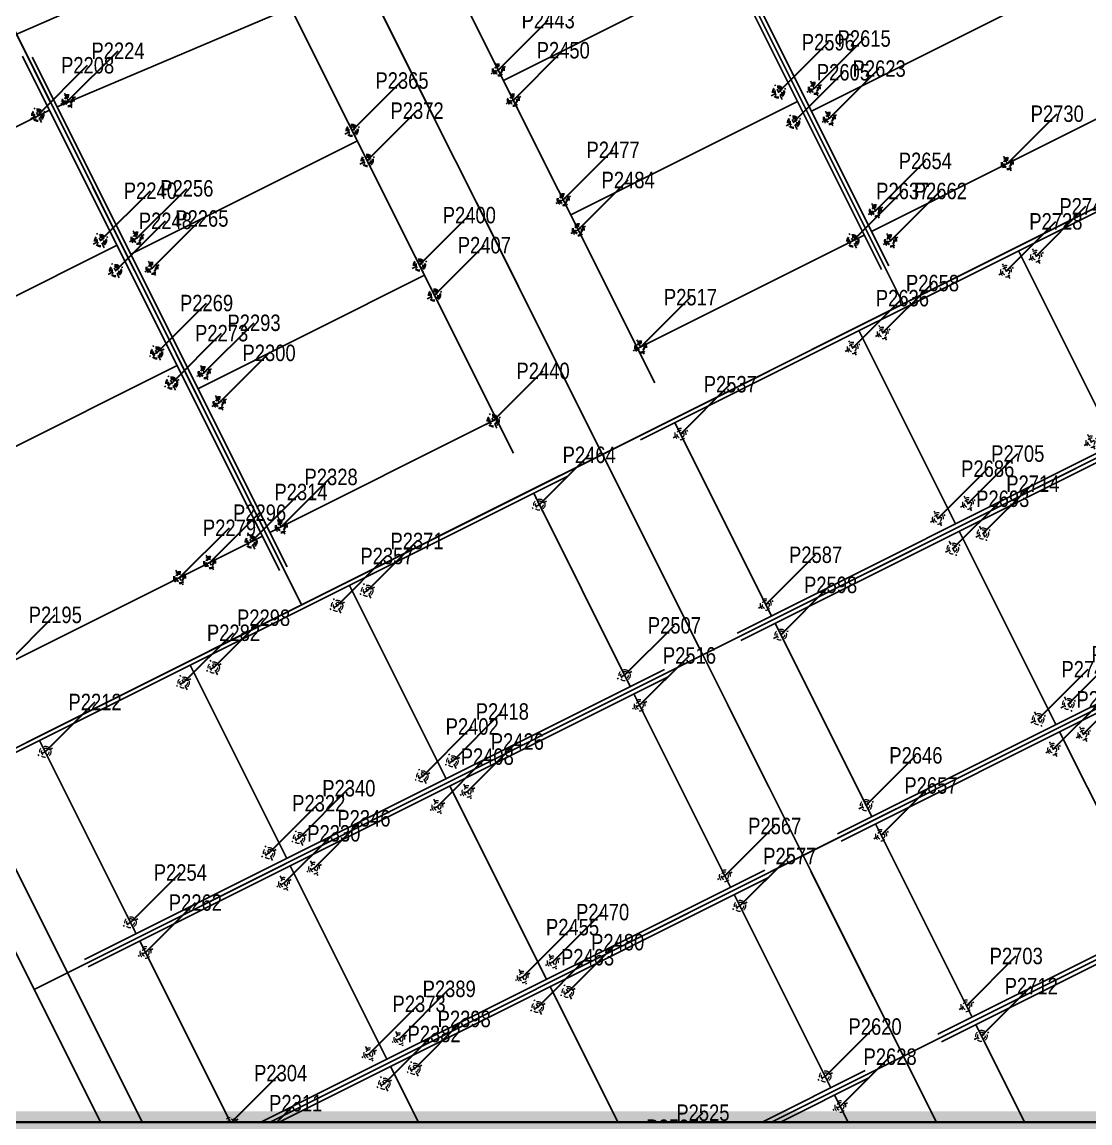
# Model space of a CAD drawing. Header units: millimetres. Extents: x 0 to 571985, y 0 to 2066666.
# Drawn here: x 568703.51 to 568732.08, y 2064764.39 to 2064793.84 of the extents above; entities that cross this region are included whole.
import ezdxf
from ezdxf.enums import TextEntityAlignment as Align
from ezdxf.xclip import XClip

# ---------------------------------------------------------------- set-up
doc = ezdxf.new("R2010")
doc.units = ezdxf.units.MM
for name, pattern in [('ACAD_ISO10W100', [18.5, 12, -3, 0.5, -3]), ('CENTER', [3, 1.5, -0.5, 0.5, -0.5]), ('CENTER2', [1.125, 0.75, -0.125, 0.125, -0.125]), ('HIDDEN', [0.75, 0.5, -0.25]), ('Xref Grid (A1)$0$CENTER2', [1.125, 0.75, -0.125, 0.125, -0.125]), ('Xref Grid A16$0$CENTER2', [1.125, 0.75, -0.125, 0.125, -0.125])]:
    doc.linetypes.add(name, pattern=pattern)
for name, color, linetype in [('01.AXIS', 160, 'CENTER2'), ('13.BEAM', 8, 'Continuous'), ('CDC.01.AXIS', 160, 'CENTER2'), ('ChiaLo', 128, 'CENTER'), ('datOlienke', 42, 'Continuous'), ('LogDg', 7, 'Continuous'), ('LoLK', 6, 'Continuous'), ('RANHGIOI', 2, 'HIDDEN'), ('TimDg', 222, 'Continuous'), ('ViaHeS', 32, 'Continuous'), ('Xref Grid (A1)$0$01.AXIS', 160, 'Xref Grid (A1)$0$CENTER2'), ('Xref Grid A16$0$01.AXIS', 160, 'Xref Grid A16$0$CENTER2')]:
    doc.layers.add(name, color=color, linetype=linetype)
for name, color, linetype, lineweight in [('A-DIM', 251, 'Continuous', 15), ('A-KY HIEU', 34, 'Continuous', 20), ('A-NET THAY', 125, 'Continuous', 18), ('A-TUONG', 255, 'Continuous', 35), ('boDnv', 54, 'Continuous', 25), ('E- RANH GIOI', 1, 'CENTER', 13), ('kata_text', 254, 'Continuous', 30)]:
    doc.layers.add(name, color=color, linetype=linetype, lineweight=lineweight)
doc.styles.add('kata_dim', font='vnrms.shx', dxfattribs={"width": 0.66, "oblique": 7})
doc.styles.add('kata_text', font='arial.ttf', dxfattribs={"width": 0.8})
doc.styles.add('rms', font='romans.shx', dxfattribs={"width": 0.7, "bigfont": 'vns.shx'})
doc.linetypes.add('ADL', pattern='A,0.125,-0.15,["++",rms,S=0.5,R=0,X=0,Y=-0.2245],-1.35,1.125', length=2.75)
doc.dimstyles.new('kata_dim_iso', dxfattribs={"dimtxt": 2.5, "dimasz": 1.5, "dimexe": 1.5, "dimexo": 2.5, "dimtad": 1, "dimdec": 0, "dimzin": 0, "dimdsep": 46, "dimtxsty": 'kata_dim', "dimblk": 'kata_block_ArchTick', "dimcen": 0.09, "dimdle": 1.2, "dimclrd": 8, "dimclre": 8, "dimclrt": 3, "dimadec": 0, "dimazin": 0, "dimtfac": 1, "dimtdec": 0, "dimtix": 1, "dimtofl": 0, "dimtmove": 0, "dimatfit": 3, "dimfxl": 3.75, "dimfxlon": 1, "dimtolj": 1, "dimtzin": 0, "dimarcsym": 0})

# ---------------------------------------------------------------- blocks, each defined once
blk = doc.blocks.new('A$C33BC4D2A')
at = {"layer": 'A-KY HIEU', "color": 0, "const_width": 1.022}
blk.add_lwpolyline([(14.345, -292.097), (14.345, -4.903), (414.985, -4.903), (414.985, -292.097)], close=True, dxfattribs=at)
blk = doc.blocks.new('NEN')
at = {"layer": 'boDnv', "color": 10, "linetype": 'ADL', "ltscale": 0.25}
for points in [[(116.663, 150.753), (122.733, 148.551), (135.807, 122.411), (133.753, 116.749), (-8.129, 54.905), (-13.649, 57.26), (-23.763, 84.693), (-21.221, 90.652)], [(156.672, 80.693), (146.026, 101.979), (139.956, 104.181), (-3.204, 41.78), (-5.746, 35.822), (2.49, 13.482), (8.01, 11.127), (154.618, 75.032)], [(138.064, -70.202), (163.347, -55.493), (165.206, -49.265), (120.533, 40.055), (114.463, 42.257), (87.67, 30.578), (85.617, 24.916), (132.335, -68.493)], [(72.798, 19.248), (66.728, 21.45), (39.936, 9.771), (37.882, 4.109), (87.299, -94.695), (93.027, -96.404), (118.311, -81.695), (120.17, -75.467)]]:
    blk.add_lwpolyline(points, close=True, dxfattribs=at)
at = {"layer": 'ChiaLo', "ltscale": 5}
for p, q in [((70.712, 37.368), (56.895, 69.067)), ((65.212, 34.97), (51.395, 66.669)), ((59.712, 32.573), (45.895, 64.272)), ((54.212, 30.175), (40.394, 61.875)), ((48.711, 27.778), (34.894, 59.477)), ((43.211, 25.38), (29.394, 57.08))]:
    blk.add_line(p, q, dxfattribs=at)
for points in [[(152.12, 92.029), (-2.661, 24.563)], [(116.573, 25.616), (108.915, 40.929)], [(151.192, -63.721), (100.653, 37.328)], [(100.475, 17.564), (92.391, 33.727)], [(90.637, 12.644), (126.412, 30.537)], [(93.32, 7.278), (129.095, 25.17)], [(96.004, 1.911), (131.779, 19.804)], [(106.156, -89.923), (52.918, 16.521)], [(98.688, -3.455), (134.463, 14.438)], [(101.372, -8.821), (137.147, 9.072)]]:
    blk.add_lwpolyline(points, dxfattribs=at)
at = {"layer": 'datOlienke'}
for points in [[(116.629, 151.829), (123.449, 149.355), (136.893, 122.474), (134.546, 116.004), (-8.125, 53.816), (-14.438, 56.509), (-24.839, 84.72), (-21.985, 91.41)], [(157.758, 80.756), (146.742, 102.783), (139.922, 105.257), (-3.967, 42.538), (-6.821, 35.849), (1.701, 12.732), (8.014, 10.038), (155.411, 74.287)], [(138.192, -71.285), (164.192, -56.158), (166.277, -49.172), (121.249, 40.859), (114.429, 43.333), (86.877, 31.323), (84.53, 24.853), (131.634, -69.327)], [(73.514, 20.052), (66.694, 22.526), (39.142, 10.516), (36.795, 4.047), (86.598, -95.529), (93.156, -97.487), (119.156, -82.36), (121.241, -75.374)]]:
    blk.add_lwpolyline(points, close=True, dxfattribs=at)
at = {"layer": 'LogDg'}
blk.add_lwpolyline([(34.296, -348.766, -0.124666), (14.114, -339.771, 0.262937), (-5.331, -336.771, -0.009345), (-40.959, -349.473), (-145.868, -384.68, 0.405257), (-155.456, -403.235), (-146.557, -432.72), (-158.046, -436.187), (-166.572, -407.936, 0.423227), (-185.704, -398.049), (-272.077, -427.035, 0.40652), (-277.181, -436.964), (-262.947, -483.397), (-271.552, -486.035), (-285.593, -440.232, 0.421949), (-295.787, -434.992), (-422.26, -477.436, 0.346831), (-427.684, -485.726), (-426.662, -497.249, 0.109851), (-417.21, -527.045), (-422.398, -530.058, -0.109851), (-432.639, -497.779), (-433.194, -491.512, 0.484967), (-443.708, -484.634), (-484.199, -498.222, 0.36701), (-492.228, -511.51), (-484.402, -560.012), (-490.326, -560.967), (-497.433, -516.92, 0.457512), (-512.889, -507.388), (-525.337, -511.314, 0.375227), (-533.554, -524.795, 0.049445), (-523.248, -562.118), (-518.404, -576.577), (-525.515, -578.96), (-530.307, -564.659, -0.044276), (-540.221, -530.036, 0.448349), (-555.614, -520.863), (-568.853, -525.038), (-576.072, -502.149), (-552.391, -494.681, 0.333336), (-544.003, -482.976), (-545.865, -397.305, 0.120559), (-569.998, -307.198), (-621.979, -219.712, 0.334943), (-635.359, -214.239), (-686.931, -227.855), (-689.803, -216.977), (-647.957, -205.93, 0.498191), (-640.704, -188.198), (-654.378, -165.183, -0.144979), (-668.853, -108.061), (-659.845, 118.23, 0.428088), (-671.924, 130.707), (-689.222, 130.58), (-689.305, 141.83), (-670.344, 141.969, 0.400474), (-658.442, 153.492), (-657.828, 168.904), (-656.06, 189.374), (-648.588, 188.728), (-650.341, 168.432), (-650.889, 154.678, 0.425345), (-638.921, 142.201), (-621.613, 142.328, 0.402651), (-609.707, 153.94), (-609.387, 163.859, -0.019867), (-608.227, 179.942), (-606.8, 192.652), (-600.838, 191.983), (-602.264, 179.273, 0.019867), (-603.39, 163.665), (-603.676, 154.802, 0.425871), (-591.594, 142.415), (-548.362, 142.733), (-548.28, 131.483), (-592.887, 131.155, 0.401789), (-604.791, 119.578), (-607.754, 35.571, -0.005984), (-607.983, 30.718, 0.462462), (-599.177, 22.287), (-555.377, 26.801), (-554.762, 20.832), (-603.242, 15.836, 0.355613), (-610.381, 8.689), (-613.794, -24.838, 0.475348), (-605.015, -33.606), (-508.268, -23.636, 0.016072), (-476.806, -19.368, 0.37392), (-470.138, -11.259), (-470.705, 9.348), (-464.707, 9.513), (-464.235, -7.648, 0.461916), (-454.747, -15.288), (-421.581, -8.993, 0.020567), (-382.015, 0.216), (-299.764, 22.963, 0.415004), (-292.798, 35.293), (-296.969, 50.218), (-285.412, 53.448), (-281.218, 38.439, 0.413423), (-268.921, 31.492), (-169.968, 58.858, 0.427702), (-164.496, 69.052), (-169.623, 84.754), (-163.92, 86.616), (-158.479, 69.956, 0.400853), (-148.742, 64.729), (-123.897, 71.6, 0.437327), (-113.795, 91.173), (-114.462, 93.013), (-128.551, 136.154), (-105.736, 143.605), (-91.769, 100.833), (-90.91, 98.466, 0.429754), (-70.957, 89.772, 0.001079), (-63.934, 92.766, 0.001474), (-62.342, 93.454), (-47.534, 99.909, 0.386536), (-43.126, 109.726), (-48.301, 125.574), (-42.598, 127.436), (-38.076, 113.59, 0.442444), (-27.275, 108.739), (111.617, 169.28, 0.414214), (115.754, 179.811), (109.361, 194.478), (114.861, 196.875), (121.255, 182.208, 0.414214), (131.785, 178.071), (252.97, 230.894), (276.872, 241.312), (291.579, 249.057, 0.419837), (295.267, 261.365), (290.95, 269.196), (301.459, 274.99), (306.058, 266.648, 0.408717), (318.136, 263.031), (326.546, 267.464), (332.148, 256.836), (324.233, 252.656, 0.419466), (320.555, 240.352), (397.092, 101.523, 0.433643), (408.413, 98.649), (440.787, 119.386), (444.023, 114.334), (410.428, 92.813, 0.395048), (407.737, 82.215), (451.056, 3.639, -0.005576), (472.219, -35.781, 0.422017), (490.066, -41.118), (502.995, -33.918), (514.672, -54.886), (500.295, -62.892, 0.404193), (495.052, -80.181), (502.502, -94.711), (491.824, -100.186), (485.095, -87.061, 0.424556), (467.192, -81.64), (316.164, -165.913), (307.211, -171.115, 0.396001), (304.075, -181.611), (326.147, -225.742), (318.098, -229.768), (296.726, -187.038, 0.432664), (285.552, -183.699), (178.072, -246.148, 0.389772), (174.86, -256.488), (194.1, -297.126), (188.677, -299.693), (170.231, -260.733, 0.439085), (158.982, -257.239), (145.496, -265.075, -0.013452), (97.701, -291.151, 0.262926), (86.853, -307.563, -0.162068), (76.015, -333.842, 0.270323), (72.318, -353.653), (79.981, -375.074), (57.383, -383.157), (49.72, -361.737, 0.270325), (34.296, -348.766)], format="xyb", dxfattribs=at)
for points in [[(-6.653, 51.185), (136.874, 113.746, 0.429738), (140.832, 124.658), (126.05, 154.214, 0.398858), (115.699, 157.969), (-24.481, 96.867, 0.397369), (-28.79, 86.766), (-17.356, 55.751, 0.431261)], [(-1.168, 12.049), (-9.545, 35.211, -0.395588), (-5.218, 45.265), (140.335, 108.71, -0.398858), (150.687, 104.955), (161.697, 82.941, -0.429738), (157.739, 72.029), (9.552, 7.436, -0.433088)], [(81.968, 23.269), (128.805, -70.377, 0.432836), (139.983, -73.714), (165.966, -58.597, 0.395833), (169.098, -48.104), (123.817, 42.43, 0.398858), (113.466, 46.185), (85.926, 34.181, 0.429738)], [(83.769, -96.579), (34.233, 2.462, -0.429738), (38.192, 13.375), (65.731, 25.379, -0.398858), (76.083, 21.623), (124.061, -74.306, -0.395833), (120.929, -84.799), (94.947, -99.916, -0.432836)]]:
    blk.add_lwpolyline(points, format="xyb", close=True, dxfattribs=at)
at = {"layer": 'LoLK'}
for points in [[(67.895, 73.862), (62.395, 71.464), (69.188, 55.88), (74.688, 58.278)], [(62.395, 71.464), (56.895, 69.067), (63.688, 53.483), (69.188, 55.88)], [(56.895, 69.067), (51.395, 66.669), (58.188, 51.086), (63.688, 53.483)], [(51.395, 66.669), (45.895, 64.272), (52.687, 48.688), (58.188, 51.086)], [(45.895, 64.272), (40.394, 61.875), (47.187, 46.291), (52.687, 48.688)], [(40.394, 61.875), (34.894, 59.477), (41.687, 43.893), (47.187, 46.291)], [(34.894, 59.477), (29.394, 57.08), (36.187, 41.496), (41.687, 43.893)], [(69.188, 55.88), (63.688, 53.483), (70.712, 37.368), (76.212, 39.765)], [(63.688, 53.483), (58.188, 51.086), (65.212, 34.97), (70.712, 37.368)], [(58.188, 51.086), (52.687, 48.688), (59.712, 32.573), (65.212, 34.97)], [(52.687, 48.688), (47.187, 46.291), (54.212, 30.175), (59.712, 32.573)], [(47.187, 46.291), (41.687, 43.893), (48.711, 27.778), (54.212, 30.175)], [(41.687, 43.893), (36.187, 41.496), (43.211, 25.38), (48.711, 27.778)], [(121.249, 40.859), (114.429, 43.333), (108.915, 40.929), (116.573, 25.616), (126.412, 30.537)], [(36.187, 41.496), (30.687, 39.098), (37.711, 22.983), (43.211, 25.38)], [(108.915, 40.929), (100.653, 37.328), (108.524, 21.59), (116.573, 25.616)], [(100.653, 37.328), (92.391, 33.727), (100.475, 17.564), (108.524, 21.59)], [(92.391, 33.727), (86.877, 31.323), (84.53, 24.853), (90.637, 12.644), (100.475, 17.564)], [(129.095, 25.17), (126.412, 30.537), (108.524, 21.59), (111.208, 16.224)], [(131.779, 19.804), (129.095, 25.17), (111.208, 16.224), (113.892, 10.858)], [(108.524, 21.59), (90.637, 12.644), (93.32, 7.278), (111.208, 16.224)], [(134.463, 14.438), (131.779, 19.804), (113.892, 10.858), (116.576, 5.491)], [(111.208, 16.224), (93.32, 7.278), (96.004, 1.911), (113.892, 10.858)], [(137.147, 9.072), (134.463, 14.438), (116.576, 5.491), (119.26, 0.125)], [(113.892, 10.858), (96.004, 1.911), (98.688, -3.455), (116.576, 5.491)], [(139.831, 3.705), (137.147, 9.072), (119.26, 0.125), (121.944, -5.241)], [(116.576, 5.491), (98.688, -3.455), (101.372, -8.821), (119.26, 0.125)]]:
    blk.add_lwpolyline(points, close=True, dxfattribs=at)
at = {"layer": 'RANHGIOI', "color": 1, "ltscale": 9, "const_width": 1}
blk.add_lwpolyline([(460, -51.299, 0.006594), (435.293, -5.051), (303.078, 234.769), (284.672, 225.077), (-55.993, 76.586), (-56.839, 76.223, -0.005137), (-90.743, 62.093), (-377.217, -17.133, -0.020567), (-418.225, -26.678), (-463.443, -35.259, -0.021218), (-506.422, -41.541), (-623.638, -53.62), (-626.464, -70.884, 0.128574), (-620.42, -135.36), (-615.505, -148.86, 0.039408), (-607.143, -167.188), (-594.172, -190.555), (-547.57, -259.493, -0.11987), (-522.704, -326.397), (-507.917, -451.947), (-504.475, -473.277), (-499.271, -471.636), (-50.48, -321.024, 0.050684), (130.425, -239.135), (301.319, -139.843)], format="xyb", close=True, dxfattribs=at)
at = {"layer": 'RANHGIOI', "color": 5, "ltscale": 20, "const_width": 3}
blk.add_lwpolyline([(77.126, -402.722), (-90.743, 62.093)], dxfattribs=at)
at = {"layer": 'TimDg', "linetype": 'ACAD_ISO10W100', "ltscale": 0.75}
blk.add_lwpolyline([(-618.456, -41.023), (-507.652, -29.604, 0.021218), (-465.681, -23.47), (-420.462, -14.888, 0.020567), (-380.415, -5.567), (-94.607, 73.475, 0.005041), (-61.569, 87.252, 0.001474), (-59.945, 87.954), (279.472, 235.9), (307.904, 250.872)], format="xyb", dxfattribs=at)
for points in [[(80.71, -412.741), (34.278, -282.941), (-103.138, 96.993), (-128.229, 173.827)], [(150.079, 116.23), (-16.139, 43.778)], [(170.944, 74.512), (-58.789, -25.625)], [(131.363, -82.199), (74.098, 32.298)], [(26.363, 11.491), (109.634, -155.002)]]:
    blk.add_lwpolyline(points, dxfattribs=at)
at = {"layer": 'ViaHeS', "elevation": 0}
blk.add_lwpolyline([(-483.362, -504.27), (-441.21, -490.124), (-436.029, -493.514), (-435.627, -498.044, 0.109851), (-424.993, -531.564), (-414.615, -525.539, -0.109851), (-423.674, -496.984), (-424.342, -489.445), (-420.001, -483.006), (-295.249, -441.14), (-289.043, -444.33), (-275.854, -487.354), (-258.645, -482.078), (-271.972, -438.601), (-268.698, -432.23), (-181.634, -403.012), (-172.975, -407.486), (-163.79, -437.92), (-140.813, -430.986), (-150.211, -399.847), (-145.597, -390.918), (-39.026, -355.153, 0.008545), (-6.235, -343.522, -0.249193), (12.375, -345.964, 0.09975), (30.772, -354.181, -0.256949), (45.215, -366.957), (51.733, -385.178), (85.63, -373.053), (79.112, -354.831, -0.256949), (82.174, -335.793, 0.136918), (92.607, -310.438, -0.249193), (103.308, -295.017, 0.012659), (148.511, -270.262), (162.157, -262.333), (168.62, -264.341), (185.966, -300.977), (196.811, -295.842), (179.033, -258.291), (181.216, -251.26), (287.384, -189.574), (293.944, -191.534), (314.073, -231.781), (330.172, -223.729), (309.538, -182.474), (311.625, -175.49), (319.134, -171.127), (408.277, -121.386), (412.274, -122.589), (434.351, -165.321), (442.347, -161.19), (420.137, -118.201), (421.38, -114.074), (470.335, -86.758), (479.641, -89.576), (486.485, -102.924), (507.841, -91.973), (500.499, -77.654), (503.421, -68.019), (517.591, -60.128), (500.076, -28.676), (486.971, -35.974), (477.625, -33.17, 0.0056), (456.311, 6.536), (412.324, 86.322), (414.12, 93.398), (444.832, 113.071), (439.977, 120.649), (409.766, 101.296), (403.142, 102.978), (327.714, 239.794), (330.524, 249.193), (334.945, 251.528), (323.749, 272.772), (318.926, 270.23), (309.354, 273.096), (306.713, 277.887), (285.696, 266.299), (288.11, 261.921), (285.295, 252.529), (274.271, 246.724), (129.387, 183.571), (122.806, 186.157), (117.612, 198.074), (106.611, 193.279), (111.806, 181.362), (109.22, 174.781), (26.33, 138.65), (-29.869, 114.154), (-36.004, 116.909), (-39.746, 128.368), (-51.153, 124.642), (-47.055, 112.092), (-50.086, 105.341), (-75.921, 94.08), (-84.511, 97.937), (-100.033, 145.467), (-134.254, 134.292), (-118.657, 86.529), (-123.231, 78.009), (-150.258, 70.535), (-156.629, 73.955), (-161.068, 87.547), (-172.475, 83.822), (-168.207, 70.753), (-171.474, 64.667), (-269.546, 37.545), (-275.711, 41.028), (-279.634, 55.063), (-302.748, 48.603), (-298.843, 34.63), (-302.316, 28.482), (-383.614, 5.999, -0.020567), (-422.7, -3.099), (-456.246, -9.465), (-461.296, -5.399), (-461.708, 9.595), (-473.703, 9.265), (-473.239, -7.637), (-478.028, -13.489, -0.015955), (-508.883, -17.667), (-606.147, -27.691), (-610.614, -23.229), (-607.49, 7.461), (-602.01, 12.947), (-554.455, 17.848), (-555.685, 29.785), (-600.448, 25.172), (-605.043, 29.645, 0.007073), (-604.756, 35.466), (-601.912, 116.095), (-594.665, 123.142), (-548.221, 123.483), (-548.421, 150.733), (-593.42, 150.402), (-600.493, 157.35, -0.027886), (-599.283, 178.939), (-597.857, 191.648), (-609.782, 192.987), (-611.208, 180.277, 0.019867), (-612.385, 163.955), (-612.597, 157.389), (-619.823, 150.342), (-639.316, 150.198), (-646.998, 158.133), (-646.598, 168.196), (-644.852, 188.405), (-659.796, 189.697), (-661.572, 169.14), (-662.014, 158.023), (-670.332, 149.97), (-689.364, 149.83), (-689.163, 122.58), (-671.417, 122.71), (-663.736, 114.776), (-672.6, -107.912, 0.144979), (-657.602, -167.099), (-644.687, -188.836), (-648.335, -197.756), (-691.845, -209.242), (-684.889, -235.59), (-633.86, -222.118), (-622.039, -226.953), (-573.255, -309.058, -0.120474), (-549.614, -397.387), (-547.842, -478.902), (-555.298, -489.306), (-577.876, -496.427), (-567.048, -530.76), (-552.743, -526.248), (-543.713, -531.719, 0.042979), (-533.836, -565.928), (-529.071, -580.151), (-514.848, -575.386), (-519.719, -560.846, -0.045576), (-529.315, -527.166), (-523.005, -516.87), (-508.247, -512.215), (-500.456, -517.02), (-493.287, -561.445), (-481.44, -559.534), (-488.883, -513.408), (-483.362, -504.27)], format="xyb", dxfattribs=at)
at = {"layer": 'ViaHeS'}
for points in [[(116.629, 151.829), (123.449, 149.355), (136.893, 122.474), (134.546, 116.004), (-8.125, 53.816), (-14.438, 56.509), (-24.839, 84.72), (-21.985, 91.41)], [(157.758, 80.756), (146.742, 102.783), (139.922, 105.257), (-3.967, 42.538), (-6.821, 35.849), (1.701, 12.732), (8.014, 10.038), (155.411, 74.287)], [(138.192, -71.285), (164.192, -56.158), (166.277, -49.172), (121.249, 40.859), (114.429, 43.333), (86.877, 31.323), (84.53, 24.853), (131.634, -69.327)], [(73.514, 20.052), (66.694, 22.526), (39.142, 10.516), (36.795, 4.047), (86.598, -95.529), (93.156, -97.487), (119.156, -82.36), (121.241, -75.374)]]:
    blk.add_lwpolyline(points, close=True, dxfattribs=at)
blk = doc.blocks.new('NEN M01')
at = {"layer": 'datOlienke'}
blk.add_lwpolyline([(4.737, 4.993), (3.439, 29.587), (-1.824, 34.58), (-158.789, 34.58), (-164.078, 29.588), (-165.502, 4.992), (-160.791, 0), (0, 0)], close=True, dxfattribs=at)
at = {"layer": 'LoLK'}
for points in [[(-116.396, 34.58), (-122.396, 34.58), (-122.396, 17.58), (-116.396, 17.58)], [(-110.396, 34.58), (-116.396, 34.58), (-116.396, 17.58), (-110.396, 17.58)], [(-104.396, 34.58), (-110.396, 34.58), (-110.396, 17.58), (-104.396, 17.58)], [(-98.396, 34.58), (-104.396, 34.58), (-104.396, 17.58), (-98.396, 17.58)], [(-92.396, 34.58), (-98.396, 34.58), (-98.396, 17.58), (-92.396, 17.58)], [(-86.396, 34.58), (-92.396, 34.58), (-92.396, 17.58), (-86.396, 17.58)], [(-80.396, 34.58), (-86.396, 34.58), (-86.396, 17.58), (-80.396, 17.58)], [(-122.396, 17.58), (-128.396, 17.58), (-128.396, 0), (-122.396, 0)], [(-116.396, 17.58), (-122.396, 17.58), (-122.396, 0), (-116.396, 0)], [(-110.396, 17.58), (-116.396, 17.58), (-116.396, 0), (-110.396, 0)], [(-104.396, 17.58), (-110.396, 17.58), (-110.396, 0), (-104.396, 0)], [(-98.396, 17.58), (-104.396, 17.58), (-104.396, 0), (-98.396, 0)], [(-92.396, 17.58), (-98.396, 17.58), (-98.396, 0), (-92.396, 0)], [(-86.396, 17.58), (-92.396, 17.58), (-92.396, 0), (-86.396, 0)]]:
    blk.add_lwpolyline(points, close=True, dxfattribs=at)
blk = doc.blocks.new('NEN K02')
at = {"layer": 'datOlienke'}
blk.add_lwpolyline([(-109.225, 40), (-114.488, 35.007), (-116.072, 4.993), (-111.335, 0), (0, 0), (4.684, 4.99), (2.786, 35.01), (-2.53, 40)], close=True, dxfattribs=at)
blk = doc.blocks.new('A$C758D662A')
at = {"linetype": 'HIDDEN', "ltscale": 500}
for radius in [300, 200]:
    blk.add_circle((0, 0), radius, dxfattribs=at)
at = {"layer": 'CDC.01.AXIS', "ltscale": 200}
for p, q in [((437, 0), (-437, 0)), ((0, 437), (0, -437))]:
    blk.add_line(p, q, dxfattribs=at)
blk = doc.blocks.new('T2 CUM A7')
at = {"layer": '01.AXIS', "ltscale": 500}
for p, q in [((7.89, 0.914), (7.89, -14.466)), ((8.11, 0.914, 0), (8.11, -14.322, 0)), ((14.89, 0.914, 0), (14.89, -14.322, 0)), ((19.11, 0.914, 0), (19.11, -13.297, 0)), ((25.89, 0.914, 0), (25.89, -13.297, 0)), ((26.11, 0.914, 0), (26.11, -13.543, 0)), ((0.05, -0.11), (7.89, -0.11)), ((14.94, -0.11, 0), (8.11, -0.11, 0)), ((19.05, -0.11, 0), (25.89, -0.11, 0)), ((26.11, -0.11, 0), (33.89, -0.11, 0)), ((26.11, -3.71, 0), (33.89, -3.71, 0)), ((19.11, -4.11, 0), (25.89, -4.11, 0)), ((14.89, -4.41, 0), (8.11, -4.41, 0)), ((0.11, -5.21), (7.89, -5.21)), ((19.11, -8.13, 0), (25.89, -8.13, 0)), ((14.89, -8.43, 0), (8.11, -8.43, 0)), ((0.11, -8.81), (7.89, -8.81)), ((0.11, -12.85), (7.89, -12.85))]:
    blk.add_line(p, q, dxfattribs=at)
at = {"layer": '01.AXIS', "ltscale": 500, "elevation": 0}
blk.add_lwpolyline([(14.89, -12.41), (8.11, -12.84)], dxfattribs=at)
at = {"layer": '13.BEAM', "ltscale": 500}
blk.add_line((7.442, -13.011), (7.443, -13.011), dxfattribs=at)
at = {"yscale": 0.0005, "zscale": 0.0005}
for p, xscale in [((26.45, 0.34), 0.0005), ((7.55, -0.11), -0.0005), ((8.45, -0.11, 0), 0.0005), ((14.79, -0.11, 0), -0.0005), ((19.2, -0.11, 0), 0.0005), ((25.55, -0.11, 0), -0.0005), ((30.17, -0.11, 0), 0.0005), ((26.45, -0.56), 0.0005), ((26.45, -3.32), 0.0005), ((19.11, -3.66, 0), 0.0005), ((25.55, -3.66, 0), -0.0005), ((8.45, -3.82, 0), 0.0005), ((14.89, -3.82, 0), -0.0005), ((26.45, -4.22), 0.0005), ((19.11, -4.56, 0), 0.0005), ((25.55, -4.56, 0), -0.0005), ((8.45, -4.72, 0), 0.0005), ((14.89, -4.72, 0), -0.0005), ((19.11, -7.54, 0), 0.0005), ((8.45, -7.84, 0), 0.0005), ((14.89, -7.845, 0), -0.0005), ((7.55, -8.22), -0.0005), ((19.11, -8.44, 0), 0.0005), ((8.45, -8.74, 0), 0.0005), ((14.89, -8.745, 0), -0.0005), ((7.55, -9.12), -0.0005), ((7.55, -12.873), -0.0005), ((8.45, -12.856, 0), 0.0005)]:
    blk.add_blockref('A$C758D662A', p, dxfattribs=dict(at, xscale=xscale))
at = {"yscale": 0.0005, "zscale": 0.0005, "rotation": 270}
for p, xscale in [((5.41, -0.11), 0.0005), ((6.31, -0.11), 0.0005), ((7.55, -4.86), -0.0005), ((7.55, -5.76), -0.0005)]:
    blk.add_blockref('A$C758D662A', p, dxfattribs=dict(at, xscale=xscale))
blk = doc.blocks.new('pile Plan')
at = {"xscale": 0.5, "yscale": 0.5, "zscale": 0.5}
for p in [(340, 14779), (5440.000004, 14779), (340, 9630), (5440.000004, 9630), (340, 8730), (5440.000004, 8730), (340, 5040), (5440.000004, 5040), (340, 4140), (5440.000004, 4140), (340, -1), (5440.000004, -1)]:
    blk.add_blockref('A$C758D662A', p, dxfattribs=at)
blk = doc.blocks.new('a5 sao - 2')
at = {"layer": 'Xref Grid (A1)$0$01.AXIS', "ltscale": 500}
for p, q in [((-5.89, -1.086), (-5.89, -18.434)), ((-0.11, -1.086), (-0.11, -18.434)), ((-5.89, -2.11), (-0.11, -2.11)), ((-5.89, -7.62), (-0.11, -7.62))]:
    blk.add_line(p, q, dxfattribs=at)
at = {"xscale": 0.001, "yscale": 0.001, "zscale": 0.001}
blk.add_blockref('pile Plan', (-5.89, -16.89), dxfattribs=at)
blk = doc.blocks.new('a1 sao - 2')
at = {"layer": 'Xref Grid (A1)$0$01.AXIS', "ltscale": 500}
for p, q in [((0.11, -1.086), (0.11, -18.434)), ((5.89, -1.086), (5.89, -18.434)), ((0.11, -2.11), (5.89, -2.11)), ((0.11, -7.62), (5.89, -7.62)), ((0.11, -12.39), (5.89, -12.39))]:
    blk.add_line(p, q, dxfattribs=at)
at = {"xscale": 0.001, "yscale": 0.001, "zscale": 0.001}
blk.add_blockref('pile Plan', (0.11, -16.89), dxfattribs=at)
blk = doc.blocks.new('A1 - 2')
at = {"layer": 'Xref Grid (A1)$0$01.AXIS', "ltscale": 500}
for p, q in [((0.11, -1.086), (0.11, -18.434)), ((5.89, -1.086), (5.89, -18.434)), ((0.11, -2.11), (5.89, -2.11)), ((0.11, -7.62), (5.89, -7.62)), ((0.11, -12.39), (5.89, -12.39)), ((0.11, -16.89), (5.89, -16.89))]:
    blk.add_line(p, q, dxfattribs=at)
at = {"xscale": 0.001, "yscale": 0.001, "zscale": 0.001}
blk.add_blockref('pile Plan', (0.11, -16.89), dxfattribs=at)
blk = doc.blocks.new('A5 - 2')
at = {"layer": 'Xref Grid (A1)$0$01.AXIS', "ltscale": 500}
for p, q in [((0.11, -1.086), (0.11, -18.434)), ((5.89, -1.086), (5.89, -18.434)), ((0.11, -2.11), (5.89, -2.11)), ((0.11, -7.62), (5.89, -7.62)), ((0.11, -12.39), (5.89, -12.39)), ((0.11, -16.89), (5.89, -16.89))]:
    blk.add_line(p, q, dxfattribs=at)
at = {"xscale": 0.001, "yscale": 0.001, "zscale": 0.001}
blk.add_blockref('pile Plan', (0.11, -16.89), dxfattribs=at)
blk = doc.blocks.new('kata_block_ArchTick')
at = {"color": 8}
blk.add_line((1, 0), (-1, 0), dxfattribs=at)
at = {"color": 8, "const_width": 0.15}
blk.add_lwpolyline([(-0.5, -0.5), (0.5, 0.5)], dxfattribs=at)
blk = doc.blocks.new('A11 - 2')
at = {"layer": 'Xref Grid A16$0$01.AXIS', "ltscale": 500}
for p, q in [((0.11, -1.086), (0.11, -15.387)), ((5.89, -1.086), (5.89, -15.387)), ((0.11, -2.11), (6, -2.11)), ((0.11, -6.91), (5.89, -6.91)), ((0.11, -9.99), (5.89, -9.99)), ((0.11, -13.89), (5.89, -13.89))]:
    blk.add_line(p, q, dxfattribs=at)
at = {"xscale": 0.0005, "yscale": 0.0005, "zscale": 0.0005}
for p in [(0.45, -2.11), (5.55, -2.11), (0.45, -6.55), (5.55, -6.55), (0.45, -7.45), (5.55, -7.45), (0.45, -9.45), (5.55, -9.45), (0.45, -10.35), (5.55, -10.35), (0.45, -13.89), (5.55, -13.89)]:
    blk.add_blockref('A$C758D662A', p, dxfattribs=at)
blk = doc.blocks.new('A16 - 2')
at = {"layer": 'Xref Grid A16$0$01.AXIS', "ltscale": 500}
for p, q in [((0.11, -1.37), (0.11, -15.086)), ((5.89, -1.37), (5.89, -15.086)), ((0.11, -2.11), (6, -2.11)), ((0.11, -6.91), (5.89, -6.91)), ((0.11, -9.99), (5.89, -9.99)), ((0.11, -13.89), (5.89, -13.89))]:
    blk.add_line(p, q, dxfattribs=at)
at = {"xscale": 0.0005, "yscale": 0.0005, "zscale": 0.0005}
for p in [(0.45, -2.11), (5.55, -2.11), (0.45, -6.55), (5.55, -6.55), (0.45, -7.45), (5.55, -7.45), (0.45, -9.45), (5.55, -9.45), (0.45, -10.35), (5.55, -10.35), (0.45, -13.89), (5.55, -13.89)]:
    blk.add_blockref('A$C758D662A', p, dxfattribs=at)
blk = doc.blocks.new('A16 SAO - 2')
at = {"layer": 'Xref Grid A16$0$01.AXIS', "ltscale": 500}
for p, q in [((0.11, -1.086), (0.11, -15.387)), ((5.89, -1.086), (5.89, -15.387)), ((0.11, -2.11), (6, -2.11)), ((0.11, -6.91), (5.89, -6.91)), ((0.11, -9.99), (5.89, -9.99)), ((0.11, -13.89), (5.89, -13.89))]:
    blk.add_line(p, q, dxfattribs=at)
at = {"xscale": 0.0005, "yscale": 0.0005, "zscale": 0.0005}
for p in [(0.45, -2.11), (5.55, -2.11), (0.45, -6.55), (5.55, -6.55), (0.45, -7.45), (5.55, -7.45), (5.55, -9.45), (5.55, -10.35), (5.55, -13.89)]:
    blk.add_blockref('A$C758D662A', p, dxfattribs=at)
blk = doc.blocks.new('A11 SAO-2')
at = {"layer": 'Xref Grid A16$0$01.AXIS', "ltscale": 500}
for p, q in [((0.11, -1.086), (0.11, -15.387)), ((5.89, -1.086), (5.89, -15.387)), ((0.11, -2.11), (5.89, -2.11)), ((0.11, -6.91), (5.89, -6.91)), ((0.11, -9.99), (5.89, -9.99))]:
    blk.add_line(p, q, dxfattribs=at)
at = {"xscale": 0.0005, "yscale": 0.0005, "zscale": 0.0005}
for p in [(0.45, -2.11), (5.55, -2.11), (0.45, -6.55), (5.55, -6.55), (0.45, -7.45), (5.55, -7.45), (0.45, -9.45), (5.55, -9.45), (0.45, -10.35), (5.55, -10.35)]:
    blk.add_blockref('A$C758D662A', p, dxfattribs=at)
blk = doc.blocks.new('NEN H01')
at = {"layer": 'datOlienke'}
blk.add_lwpolyline([(-2.11, 40), (3.153, 35.007), (4.737, 4.993), (0, 0), (-155.636, 0), (-160.347, 4.992), (-158.608, 35.008), (-153.319, 40)], close=True, dxfattribs=at)
blk = doc.blocks.new('*U101')
at = {"color": 0, "ltscale": 0.8, "style": 'kata_text', "width": 0.8}
blk.add_attdef('TEN', text='', height=2.2, dxfattribs=at).set_placement((6.67, 6.67), align=Align.MIDDLE_CENTER)
at = {"color": 0, "ltscale": 0.8, "style": 'kata_text', "width": 0.8, "flags": 1}
blk.add_attdef('CHU_THICH', text='', height=2.2, dxfattribs=at).set_placement((0, 0), align=Align.MIDDLE_CENTER)
at = {"layer": 'Defpoints'}
blk.add_leader([(0, 0), (6.67, 6.67)], dimstyle='kata_dim_iso', override={"dimasz": 0.6, "dimgap": 0.625, "dimtad": 0}, dxfattribs=at)
blk = doc.blocks.new('A$C1FE62408')
at = {"layer": 'kata_text', "xscale": 0.2, "yscale": 0.2, "zscale": 0.2}
for p, values in [((175.032, -33.825, 0.002), {'TEN': 'P2443'}), ((182.527, -34.415, 0.002), {'TEN': 'P2596'}), ((183.485, -34.316, 0.002), {'TEN': 'P2615'}), ((163.524, -34.644, 0.002), {'TEN': 'P2224'}), ((175.435, -34.63, 0.002), {'TEN': 'P2450'}), ((162.711, -35.032, 0.002), {'TEN': 'P2208'}), ((183.887, -35.121, 0.002), {'TEN': 'P2623'}), ((182.93, -35.219, 0.002), {'TEN': 'P2605'}), ((171.122, -35.44, 0.002), {'TEN': 'P2365'}), ((171.525, -36.245, 0.002), {'TEN': 'P2372'}), ((188.65, -36.328, 0.002), {'TEN': 'P2730'}), ((176.768, -37.295, 0.002), {'TEN': 'P2477'}), ((185.122, -37.589, 0.002), {'TEN': 'P2654'}), ((165.365, -38.325, 0.002), {'TEN': 'P2256'}), ((177.171, -38.1, 0.002), {'TEN': 'P2484'}), ((164.39, -38.388, 0.002), {'TEN': 'P2240'}), ((184.518, -38.394, 0.002), {'TEN': 'P2637'}), ((185.524, -38.394, 0.002), {'TEN': 'P2662'}), ((189.419, -38.805, 0.002), {'TEN': 'P2743'}), ((164.792, -39.193, 0.002), {'TEN': 'P2248'}), ((165.767, -39.13, 0.002), {'TEN': 'P2265'}), ((172.922, -39.04, 0.002), {'TEN': 'P2400'}), ((188.614, -39.208, 0.002), {'TEN': 'P2728'}), ((173.325, -39.845, 0.002), {'TEN': 'P2407'}), ((185.314, -40.858, 0.002), {'TEN': 'P2658'}), ((178.839, -41.235, 0.002), {'TEN': 'P2517'}), ((184.509, -41.261, 0.002), {'TEN': 'P2636'}), ((165.893, -41.392, 0.002), {'TEN': 'P2269'}), ((166.296, -42.197, 0.002), {'TEN': 'P2273'}), ((167.163, -41.92, 0.002), {'TEN': 'P2293'}), ((167.565, -42.725, 0.002), {'TEN': 'P2300'}), ((174.895, -43.207, 0.002), {'TEN': 'P2440'}), ((179.904, -43.564, 0.002), {'TEN': 'P2537'}), ((187.595, -45.419, 0.002), {'TEN': 'P2705'}), ((176.129, -45.452, 0.002), {'TEN': 'P2464'}), ((186.791, -45.822, 0.002), {'TEN': 'P2686'}), ((169.225, -46.043, 0.002), {'TEN': 'P2328'}), ((187.998, -46.224, 0.002), {'TEN': 'P2714'}), ((168.42, -46.446, 0.002), {'TEN': 'P2314'}), ((187.193, -46.627, 0.002), {'TEN': 'P2693'}), ((167.311, -47, 0.002), {'TEN': 'P2296'}), ((166.506, -47.403, 0.002), {'TEN': 'P2279'}), ((171.524, -47.756, 0.002), {'TEN': 'P2371'}), ((170.719, -48.158, 0.002), {'TEN': 'P2357'}), ((182.186, -48.125, 0.002), {'TEN': 'P2587'}), ((182.588, -48.93, 0.002), {'TEN': 'P2598'}), ((161.847, -49.733, 0.002), {'TEN': 'P2195'}), ((167.419, -49.809, 0.002), {'TEN': 'P2298'}), ((178.41, -50.013, 0.002), {'TEN': 'P2507'}), ((166.614, -50.211, 0.002), {'TEN': 'P2282'}), ((178.812, -50.818, 0.002), {'TEN': 'P2516'}), ((190.279, -50.785, 0.002), {'TEN': 'P2758'}), ((189.474, -51.188, 0.002), {'TEN': 'P2744'}), ((190.682, -51.59, 0.002), {'TEN': 'P2767'}), ((162.91, -52.063, 0.002), {'TEN': 'P2212'}), ((189.877, -51.993, 0.002), {'TEN': 'P2750'}), ((173.805, -52.317, 0.002), {'TEN': 'P2418'}), ((173, -52.719, 0.002), {'TEN': 'P2402'}), ((174.207, -53.121, 0.002), {'TEN': 'P2426'}), ((173.403, -53.524, 0.002), {'TEN': 'P2408'}), ((184.869, -53.491, 0.002), {'TEN': 'P2646'}), ((169.7, -54.37, 0.002), {'TEN': 'P2340'}), ((185.272, -54.296, 0.002), {'TEN': 'P2657'}), ((168.895, -54.772, 0.002), {'TEN': 'P2322'}), ((170.102, -55.175, 0.002), {'TEN': 'P2346'}), ((181.094, -55.379, 0.002), {'TEN': 'P2567'}), ((169.298, -55.577, 0.002), {'TEN': 'P2330'}), ((181.496, -56.184, 0.002), {'TEN': 'P2577'}), ((165.192, -56.624, 0.002), {'TEN': 'P2254'}), ((165.594, -57.429, 0.002), {'TEN': 'P2262'}), ((176.489, -57.683, 0.002), {'TEN': 'P2470'}), ((175.684, -58.085, 0.002), {'TEN': 'P2455'}), ((176.891, -58.487, 0.002), {'TEN': 'P2480'}), ((176.086, -58.89, 0.002), {'TEN': 'P2463'}), ((187.553, -58.857, 0.002), {'TEN': 'P2703'}), ((172.384, -59.736, 0.002), {'TEN': 'P2389'}), ((187.956, -59.662, 0.002), {'TEN': 'P2712'}), ((171.579, -60.138, 0.002), {'TEN': 'P2373'}), ((172.786, -60.541, 0.002), {'TEN': 'P2398'}), ((183.777, -60.745, 0.002), {'TEN': 'P2620'}), ((171.981, -60.943, 0.002), {'TEN': 'P2382'}), ((184.18, -61.55, 0.002), {'TEN': 'P2628'}), ((167.875, -61.99, 0.002), {'TEN': 'P2304'}), ((168.278, -62.795, 0.002), {'TEN': 'P2311'}), ((179.172, -63.049, 0.002), {'TEN': 'P2525'}), ((178.368, -63.451, 0.002), {'TEN': 'P2506'})]:
    blk.add_blockref('*U101', p, dxfattribs=at).add_auto_attribs(values)

msp = doc.modelspace()

# ---------------------------------------------------------------- block references
at = {"layer": 'E- RANH GIOI', "xscale": 0.5657142857142857, "yscale": 0.5657142857142857, "zscale": 0.5657142857142857}
msp.add_blockref('A$C33BC4D2A', (568570.984, 2064929.657, 0), dxfattribs=at)

# ---------------------------------------------------------------- next in the draw order: block references
at = {"layer": 'boDnv', "extrusion": (-2.4685e-06, 4.62064e-06, 1)}
ref = msp.add_blockref('NEN', (568346.975, 2065358.322, 8.14), dxfattribs=at)
XClip(ref).set_block_clipping_path([(230.8471072778, -72.8969436616), (422.803739963, 89.5723749669)])

# ---------------------------------------------------------------- next in the draw order: block references
ref = msp.add_blockref('NEN', (568544.928, 2065197.155, 8.139), dxfattribs=at)
XClip(ref).set_block_clipping_path([(32.8938420893, -97.8240763277), (224.8504747745, 64.6452423008)])

# ---------------------------------------------------------------- next in the draw order: block references
ref = msp.add_blockref('NEN', (568483.379, 2065111.116, 8.139), dxfattribs=at)
XClip(ref).set_block_clipping_path([(93.6907124412, -149.492137952), (237.6581869551, -27.6401489815)])

# ---------------------------------------------------------------- next in the draw order: block references
ref = msp.add_blockref('NEN', (568610.509, 2064760.686, 8.137), dxfattribs=at)
XClip(ref).set_block_clipping_path([(-31.4097990375, 3.7274613923), (160.5468336476, 166.1967800197)])

# ---------------------------------------------------------------- next in the draw order: linework, layer by layer
at = {"layer": 'E- RANH GIOI', "elevation": 0}
msp.add_lwpolyline([(568579.099, 2064926.883), (568771.056, 2064926.883), (568771.056, 2064764.414), (568579.099, 2064764.414)], close=True, dxfattribs=at)

# ---------------------------------------------------------------- next in the draw order: block references
at = {"layer": 'A-NET THAY', "extrusion": (-2.4685e-06, 4.62064e-06, 1)}
ref = msp.add_blockref('a5 sao - 2', (568727.083, 2064766.179, 8.137), dxfattribs=dict(at, xscale=-0.9999476230159847, yscale=0.9999476230159846, zscale=0.9999476230159847, rotation=116.5718179021276))
XClip(ref).set_block_clipping_path([(-64.6209070317, 133.149515412), (21.2494828976, -38.5405692593), (-124.0665224986, -111.2200257962), (-209.9369124279, 60.4700588754)])
ref = msp.add_blockref('a1 sao - 2', (568719.032, 2064782.277, 8.137), dxfattribs=dict(at, xscale=-0.9999476230159847, yscale=0.9999476230159846, zscale=0.9999476230159847, rotation=116.5718179021276))
XClip(ref).set_block_clipping_path([(-46.6209070317, 133.1495154111), (39.2494828976, -38.5405692603), (-106.0665224986, -111.2200257971), (-191.9369124279, 60.4700588745)])
ref = msp.add_blockref('a5 sao - 2', (568721.715, 2064776.911, 8.137), dxfattribs=dict(at, xscale=0.9999476230159845, yscale=0.9999476230159845, zscale=0.9999476230159845, rotation=116.5718179021275))
XClip(ref).set_block_clipping_path([(52.6209070305, 133.1495154123), (-33.2494828985, -38.5405692593), (112.0665224977, -111.220025796), (197.9369124267, 60.4700588756)])
ref = msp.add_blockref('a1 sao - 2', (568729.767, 2064760.813, 8.137), dxfattribs=dict(at, xscale=-0.9999476230159847, yscale=0.9999476230159846, zscale=0.9999476230159847, rotation=116.5718179021276))
XClip(ref).set_block_clipping_path([(-70.6209070317, 133.149515412), (15.2494828976, -38.5405692593), (-130.0665224986, -111.2200257962), (-215.9369124279, 60.4700588754)])
ref = msp.add_blockref('a1 sao - 2', (568729.767, 2064760.813, 8.137), dxfattribs=dict(at, xscale=0.9999476230159845, yscale=0.9999476230159845, zscale=0.9999476230159845, rotation=116.5718179021275))
XClip(ref).set_block_clipping_path([(70.6209070315, 133.1495154123), (-15.2494828976, -38.5405692593), (130.0665224986, -111.220025796), (215.9369124277, 60.4700588756)])
ref = msp.add_blockref('A1 - 2', (568719.032, 2064782.277, 8.137), dxfattribs=dict(at, xscale=0.9999476230159845, yscale=0.9999476230159845, zscale=0.9999476230159845, rotation=296.5718179021275))
XClip(ref).set_block_clipping_path([(-46.6209070317, -133.149515412), (39.2494828976, 38.5405692593), (-106.0665224986, 111.2200257964), (-191.9369124279, -60.4700588752)])
ref = msp.add_blockref('A5 - 2', (568724.399, 2064771.545, 8.137), dxfattribs=dict(at, xscale=0.9999476230159845, yscale=0.9999476230159845, zscale=0.9999476230159845, rotation=296.5718179021275))
XClip(ref).set_block_clipping_path([(-58.6209070308, -133.149515412), (27.2494828985, 38.5405692593), (-118.0665224977, 111.2200257964), (-203.936912427, -60.4700588752)])
ref = msp.add_blockref('A5 - 2', (568724.399, 2064771.545, 8.137), dxfattribs=dict(at, xscale=-0.9999476230159845, yscale=0.9999476230159846, zscale=0.9999476230159847, rotation=296.5718179021275))
XClip(ref).set_block_clipping_path([(58.6209070308, -133.1495154125), (-27.2494828985, 38.5405692591), (118.0665224977, 111.220025796), (203.936912427, -60.4700588756)])
ref = msp.add_blockref('A1 - 2', (568729.767, 2064760.813, 8.137), dxfattribs=dict(at, xscale=-0.9999476230159845, yscale=0.9999476230159846, zscale=0.9999476230159847, rotation=296.5718179021275))
XClip(ref).set_block_clipping_path([(70.6209070317, -133.1495154125), (-15.2494828976, 38.5405692591), (130.0665224986, 111.220025796), (215.9369124279, -60.4700588756)])
at = {"layer": 'A-TUONG', "extrusion": (-2.4685e-06, 4.62064e-06, 1)}
ref = msp.add_blockref('T2 CUM A7', (568702.933, 2064776.461, 8.137), dxfattribs=dict(at, xscale=-0.9999476230159848, yscale=0.9999476230159846, zscale=0.9999476230159847, rotation=206.5718179021274))
XClip(ref).set_block_clipping_path([(-116.1495154125, -44.6209070312), (55.5405692591, 41.2494828978), (128.2200257957, -104.0665224984), (-43.4700588756, -189.9369124274)])
at = {"layer": 'E- RANH GIOI'}
ref = msp.add_blockref('A$C1FE62408', (568541.216, 2064826.382, 0), dxfattribs=at)
XClip(ref).set_block_clipping_path([(37.8825987218, -61.9685442341), (229.8392314075, 100.5007743929)])
at = {"layer": 'LoLK', "extrusion": (-2.4685e-06, 4.62064e-06, 1)}
ref = msp.add_blockref('NEN M01', (568765.92, 2064834.973, 8.137), dxfattribs=dict(at, rotation=23.55167177513295))
XClip(ref).set_block_clipping_path([(-199.4527212675, 9.9675645088), (-23.4860583085, -66.7336894502), (41.4327741091, 82.2019499785), (-134.5338888499, 158.9032039375)])
ref = msp.add_blockref('NEN K02', (568697.107, 2064665.157, 8.137), dxfattribs=dict(at, xscale=0.9999476230159845, yscale=0.9999476230159845, zscale=0.9999476230159845, rotation=296.5718179021275))
XClip(ref).set_block_clipping_path([(-141.5669257347, -61.1467916542), (-55.6965358055, 110.5432930172), (-201.0125412017, 183.2227495543), (-286.8829311309, 11.5326648827)])

# ---------------------------------------------------------------- next in the draw order: block references
at = {"layer": 'boDnv', "extrusion": (-2.4685e-06, 4.62064e-06, 1)}
ref = msp.add_blockref('NEN', (568664.676, 2064734.958, 8.136), dxfattribs=at)
XClip(ref).set_block_clipping_path([(-87.407349835, -162.2384400622), (104.5492828501, 0.2308785664)])

# ---------------------------------------------------------------- next in the draw order: block references
at = {"layer": 'A-DIM', "extrusion": (-2.4685e-06, 4.62064e-06, 1)}
ref = msp.add_blockref('A16 SAO - 2', (568728.364, 2064788.441, 8.136), dxfattribs=dict(at, xscale=-1, rotation=203.5516717751329))
XClip(ref).set_block_clipping_path([(-224.7060573401, 137.3778636681), (-48.7393943812, 214.0791176271), (16.1794380369, 65.1434781975), (-159.7872249221, -11.5577757615)])
ref = msp.add_blockref('A16 SAO - 2', (568728.364, 2064788.441, 8.136), dxfattribs=dict(at, rotation=203.5516717751329))
XClip(ref).set_block_clipping_path([(224.7060574591, 137.3778636674), (48.7393944999, 214.0791176267), (-16.1794379181, 65.1434781968), (159.7872250411, -11.5577757622)])
ref = msp.add_blockref('A11 SAO-2', (568717.363, 2064783.647, 8.136), dxfattribs=dict(at, xscale=-1, rotation=203.5516717751329))
XClip(ref).set_block_clipping_path([(-212.7060573392, 137.3778636663), (-36.7393943802, 214.0791176253), (28.1794380378, 65.1434781956), (-147.7872249212, -11.5577757633)])
ref = msp.add_blockref('A11 SAO-2', (568717.363, 2064783.647, 8.136), dxfattribs=dict(at, rotation=203.5516717751329))
XClip(ref).set_block_clipping_path([(212.706057339, 137.3778636665), (36.7393943798, 214.0791176257), (-28.1794380383, 65.1434781959), (147.7872249209, -11.5577757631)])
ref = msp.add_blockref('A16 SAO - 2', (568706.363, 2064778.852, 8.136), dxfattribs=dict(at, xscale=-1, rotation=203.5516717751329))
XClip(ref).set_block_clipping_path([(-200.7060573401, 137.3778636672), (-24.7393943812, 214.0791176262), (40.1794380369, 65.1434781966), (-135.7872249221, -11.5577757624)])
ref = msp.add_blockref('A16 SAO - 2', (568706.363, 2064778.852, 8.136), dxfattribs=dict(at, rotation=203.5516717751329))
XClip(ref).set_block_clipping_path([(200.7060573401, 137.3778636674), (24.7393943809, 214.0791176267), (-40.1794380371, 65.1434781968), (135.7872249221, -11.5577757622)])
at = {"layer": 'A-NET THAY', "extrusion": (-2.4685e-06, 4.62064e-06, 1)}
ref = msp.add_blockref('A16 - 2', (568728.364, 2064788.441, 8.136), dxfattribs=dict(at, rotation=23.55167177513295))
XClip(ref).set_block_clipping_path([(-224.7060573401, -137.3778636686), (-48.7393943809, -214.0791176276), (16.1794380371, -65.143478198), (-159.7872249221, 11.557775761)])
ref = msp.add_blockref('A16 - 2', (568728.364, 2064788.441, 8.136), dxfattribs=dict(at, xscale=-1, rotation=23.55167177513289))
XClip(ref).set_block_clipping_path([(224.7060573397, -137.3778636684), (48.7393943805, -214.0791176273), (-16.1794380376, -65.1434781977), (159.7872249216, 11.5577757612)])
ref = msp.add_blockref('A11 - 2', (568717.363, 2064783.647, 8.136), dxfattribs=dict(at, rotation=23.55167177513295))
XClip(ref).set_block_clipping_path([(-212.7060573392, -137.3778636667), (-36.73939438, -214.0791176257), (28.179438038, -65.1434781961), (-147.7872249212, 11.5577757629)])
ref = msp.add_blockref('A11 - 2', (568717.363, 2064783.647, 8.136), dxfattribs=dict(at, xscale=-1, rotation=23.55167177513289))
XClip(ref).set_block_clipping_path([(212.7060573397, -137.3778636665), (36.7393943805, -214.0791176255), (-28.1794380376, -65.1434781959), (147.7872249216, 11.5577757631)])
ref = msp.add_blockref('A16 - 2', (568706.363, 2064778.852, 8.136), dxfattribs=dict(at, rotation=23.55167177513295))
XClip(ref).set_block_clipping_path([(-200.7060573401, -137.3778636677), (-24.7393943809, -214.0791176267), (40.1794380371, -65.143478197), (-135.7872249221, 11.5577757619)])
ref = msp.add_blockref('A16 - 2', (568706.363, 2064778.852, 8.136), dxfattribs=dict(at, xscale=-1, rotation=23.55167177513289))
XClip(ref).set_block_clipping_path([(200.7060573397, -137.3778636674), (24.7393943805, -214.0791176264), (-40.1794380376, -65.1434781968), (135.7872249216, 11.5577757622)])
ref = msp.add_blockref('A11 - 2', (568695.362, 2064774.057, 8.136), dxfattribs=dict(at, rotation=23.55167177513295))
XClip(ref).set_block_clipping_path([(-188.7060573401, -137.3778636677), (-12.7393943809, -214.0791176267), (52.1794380371, -65.143478197), (-123.7872249221, 11.5577757619)])
at = {"layer": 'LoLK', "extrusion": (-2.4685e-06, 4.62064e-06, 1)}
ref = msp.add_blockref('NEN H01', (568799.222, 2064850.963, 8.136), dxfattribs=dict(at, rotation=23.55167177651129))
XClip(ref).set_block_clipping_path([(-314.6440995929, -166.3778637042), (-138.6774366358, -243.0791176674), (-73.7586042141, -94.1434782392), (-249.7252671712, -17.442224276)])
ref = msp.add_blockref('NEN M01', (568820.087, 2064809.245, 8.136), dxfattribs=dict(at, rotation=23.55167177513295))
XClip(ref).set_block_clipping_path([(-317.1016640943, -119.7981181378), (-141.1350011351, -196.4993720967), (-76.216168717, -47.5637326671), (-252.1828316762, 29.1375212919)])

# ---------------------------------------------------------------- next in the draw order: block references
at = {"layer": 'boDnv', "extrusion": (-2.4685e-06, 4.62064e-06, 1)}
ref = msp.add_blockref('NEN', (568580.171, 2064500.218, 8.135), dxfattribs=at)
XClip(ref).set_block_clipping_path([(-6.148244485, -205.1000866138), (109.0257351261, -107.6184954375)])

doc.saveas('drawing.dxf')
